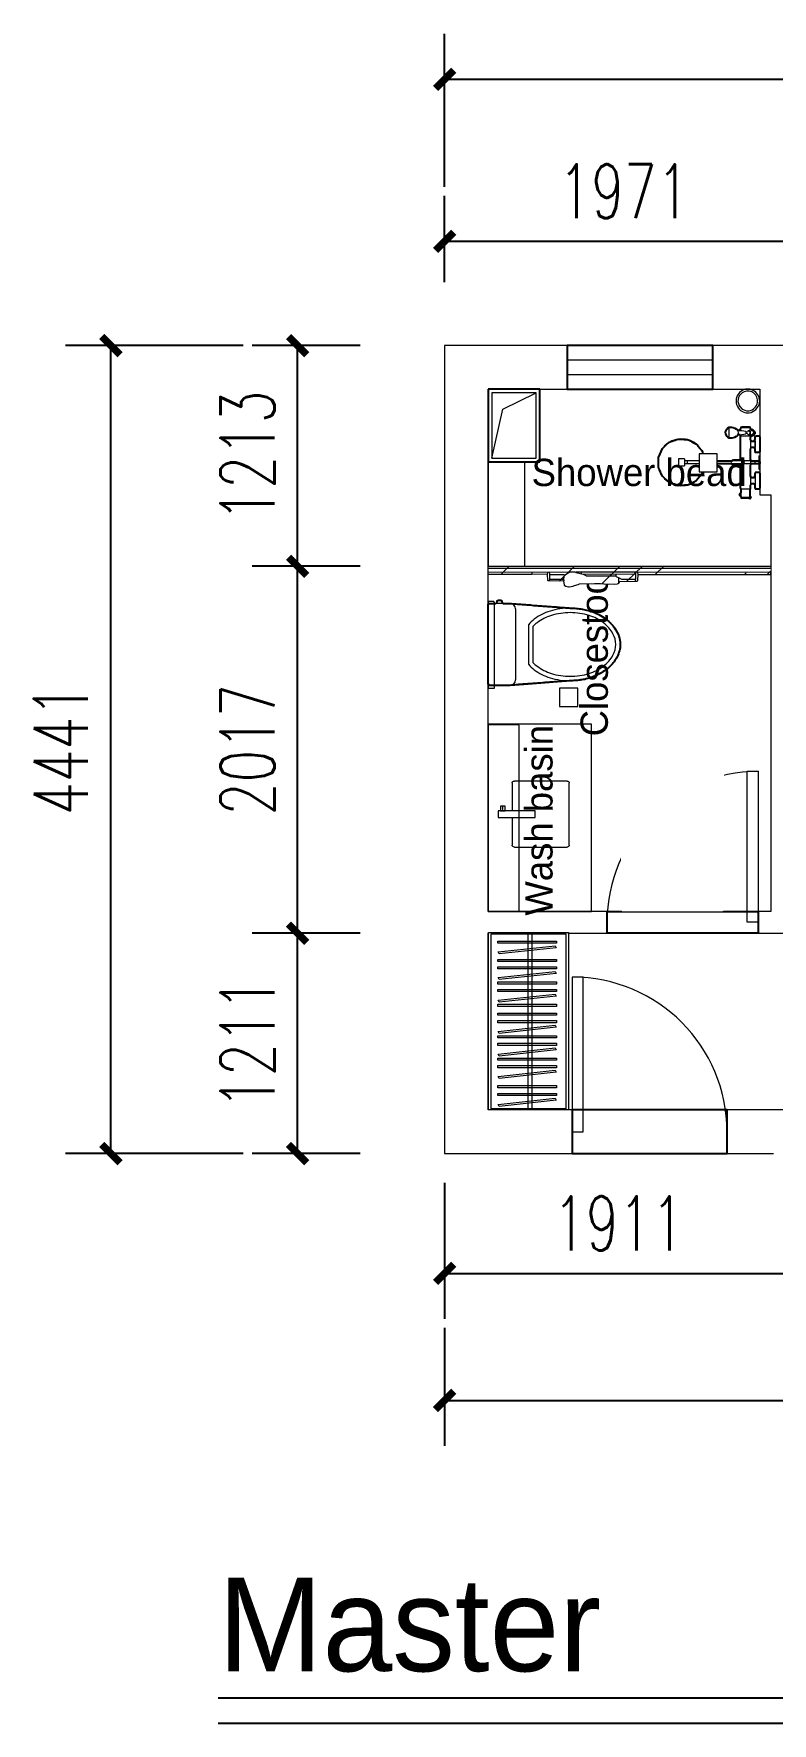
# Model space of a CAD drawing. Header units: millimetres. Extents: x 1706 to 12425, y -387 to 9072.
# Drawn here: x 1706 to 5763, y -387 to 8899 of the extents above; entities that cross this region are included whole.
import ezdxf

# ---------------------------------------------------------------- set-up
doc = ezdxf.new("R2010")
doc.units = ezdxf.units.MM
doc.set_wipeout_variables(frame=1)
doc.linetypes.add('ACAD_ISO07W100', pattern=[3, 0, -3])
for name, color, linetype, lineweight in [('BS-户型构件', 255, 'Continuous', 13), ('BS-非承重墙', 255, 'Continuous', 13), ('DS-洁具', 4, 'Continuous', 13), ('DS-活动家具', 4, 'Continuous', 13), ('DS-绿化陈设', 4, 'Continuous', 13), ('DS-门窗', 255, 'Continuous', 13), ('EM-排水', 4, 'Continuous', 13), ('FC-硬装造型', 141, 'Continuous', 13)]:
    doc.layers.add(name, color=color, linetype=linetype, lineweight=lineweight)
doc.layers.add('DIM_SYMB', color=3, linetype='Continuous')
doc.layers.add('PUB_DIM', color=3, linetype='Continuous')
doc.styles.add('_TCH_DIM_T3', font='SIMPLEX', dxfattribs={"width": 0.705882, "bigfont": 'GBCBIG'})

# ---------------------------------------------------------------- blocks, each defined once
blk = doc.blocks.new('*E2')
at = {"color": 7, "linetype": 'ACAD_ISO07W100', "ltscale": 10}
blk.add_wipeout([(-100, 97), (-92, 101), (96, 101), (100, 93), (100, -95), (92, -99), (-96, -99), (-100, -91), (-100, -91)], dxfattribs=at).dxf.layer = 'DS-洁具'
blk = doc.blocks.new('*E3')
at = {"color": 7, "linetype": 'ACAD_ISO07W100', "ltscale": 10}
blk.add_wipeout([(-100, 97), (-92, 101), (96, 101), (100, 93), (100, -95), (92, -99), (-96, -99), (-100, -91), (-100, -91)], dxfattribs=at).dxf.layer = 'DS-洁具'
blk = doc.blocks.new('*E6')
at = {"color": 7, "linetype": 'ACAD_ISO07W100', "ltscale": 10}
blk.add_wipeout([(291.4, 623), (301.8, 628.2), (1586.2, 628.2), (1591.4, 617.8), (1591.4, 84.8), (1582.3, 78.3), (297.9, 78.3), (291.4, 87.4), (291.4, 87.4)], dxfattribs=at).dxf.layer = 'DS-洁具'
blk = doc.blocks.new('*E7')
at = {"color": 7, "linetype": 'ACAD_ISO07W100', "ltscale": 10}
blk.add_wipeout([(21, 126), (33, 132), (1515.4, 132), (1519.9, 120), (1521.4, 102), (1518.4, 90), (1506.4, 87), (825.2, 87), (816.2, 76.5), (814.7, 64.5), (811.7, 52.5), (799.7, 49.5), (724.7, 49.5), (715.7, 42), (703.7, 36), (664.7, 34.5), (652.7, 36), (625.7, 36), (613.6, 37.5), (565.6, 37.5), (526.6, 36), (502.6, 34.5), (490.6, 30), (478.6, 25.5), (466.6, 22.5), (454.6, 19.5), (439.6, 19.5), (427.6, 25.5), (421.6, 37.5), (414.1, 49.5), (402.1, 51), (366.1, 51), (354.1, 52.5), (342.1, 52.5), (337.6, 64.5), (336.1, 76.5), (325.6, 85.5), (313.6, 87), (274.6, 87), (262.6, 88.5), (28.5, 87), (21, 97.5), (21, 97.5)], dxfattribs=at).dxf.layer = 'DS-洁具'
blk = doc.blocks.new('*E9')
at = {"color": 7, "linetype": 'ACAD_ISO07W100', "ltscale": 10}
blk.add_wipeout([(1579, 2503), (1604, 2516), (4566, 2516), (4579, 2491), (4579, 1929), (4553, 1916), (1591, 1916), (1579, 1941), (1579, 1941)], dxfattribs=at).dxf.layer = 'DS-活动家具'
blk = doc.blocks.new('_ArchTick')
at = {"color": 0, "linetype": 'ByBlock', "const_width": 0.4}
blk.add_lwpolyline([(-0.5, -0.5), (0.5, 0.5)], dxfattribs=at)

msp = doc.modelspace()

# ---------------------------------------------------------------- linework, layer by layer
for p, q in [((5436, 7184.9), (4636, 7184.9)), ((4636, 7184.9), (4636, 6944.9)), ((5436, 6944.9), (5436, 7184.9)), ((4203.1, 6944.9), (4203.1, 6546.3)), ((4485.9, 6944.9), (4203.1, 6944.9)), ((4485.9, 6546.3), (4485.9, 6944.9)), ((4485.9, 6944.9), (4485.9, 6944.9)), ((4636, 6944.9), (5436, 6944.9)), ((5436, 6944.9), (5436, 6944.9)), ((5506.6, 6710.4), (5513.6, 6726.4)), ((5507.6, 6698.4), (5506.6, 6710.4)), ((5514.6, 6684.4), (5507.6, 6698.4)), ((5513.6, 6726.4), (5521.6, 6734.4)), ((5521.6, 6734.4), (5529.6, 6736.4)), ((5529.6, 6736.4), (5539.6, 6736.4)), ((5539.6, 6736.4), (5547.6, 6734.4)), ((5547.6, 6734.4), (5557.6, 6730.4)), ((5557.6, 6730.4), (5567.6, 6725.4)), ((5570.6, 6689.4), (5564.6, 6684.4)), ((5567.6, 6725.4), (5575.6, 6717.4)), ((5576.6, 6694.4), (5570.6, 6689.4)), ((5575.6, 6717.4), (5583.6, 6722.4)), ((5586.6, 6694.4), (5576.6, 6694.4)), ((5583.6, 6722.4), (5591.6, 6730.4)), ((5588.6, 6686.4), (5586.6, 6694.4)), ((5588.6, 6564.4), (5588.6, 6686.4)), ((5591.6, 6730.4), (5595.6, 6738.4)), ((5595.6, 6738.4), (5595.6, 6738.4)), ((5595.6, 6738.4), (5638.6, 6738.4)), ((5638.6, 6738.4), (5642.6, 6730.4)), ((5642.6, 6730.4), (5648.6, 6724.4)), ((5651.6, 6687.4), (5643.6, 6683.4)), ((5648.6, 6724.4), (5656.6, 6722.4)), ((5659.6, 6691.4), (5651.6, 6687.4)), ((5656.6, 6722.4), (5664.6, 6715.4)), ((5666.6, 6699.4), (5659.6, 6691.4)), ((5664.6, 6715.4), (5667.6, 6707.4)), ((5667.6, 6707.4), (5666.6, 6699.4)), ((5669.6, 6684.4), (5676.6, 6689.4)), ((5676.6, 6689.4), (5690.6, 6689.4)), ((5690.6, 6689.4), (5694.6, 6681.4)), ((5146.6, 6589.4), (5152.6, 6603.4)), ((5152.6, 6603.4), (5159.6, 6619.4)), ((5159.6, 6619.4), (5167.6, 6627.4)), ((5167.6, 6627.4), (5173.6, 6632.4)), ((5173.6, 6632.4), (5185.6, 6644.4)), ((5185.6, 6644.4), (5191.6, 6649.4)), ((5191.6, 6649.4), (5197.6, 6654.4)), ((5197.6, 6654.4), (5205.6, 6657.4)), ((5205.6, 6657.4), (5213.6, 6660.4)), ((5213.6, 6660.4), (5221.6, 6662.4)), ((5221.6, 6662.4), (5229.6, 6665.4)), ((5229.6, 6665.4), (5237.6, 6668.4)), ((5237.6, 6668.4), (5245.6, 6671.4)), ((5245.6, 6671.4), (5253.6, 6671.4)), ((5253.6, 6671.4), (5261.6, 6670.4)), ((5261.6, 6670.4), (5271.6, 6670.4)), ((5271.6, 6670.4), (5279.6, 6669.4)), ((5279.6, 6669.4), (5289.6, 6669.4)), ((5289.6, 6669.4), (5297.6, 6668.4)), ((5297.6, 6668.4), (5313.6, 6661.4)), ((5313.6, 6661.4), (5321.6, 6656.4)), ((5321.6, 6656.4), (5343.6, 6645.4)), ((5343.6, 6645.4), (5351.6, 6637.4)), ((5351.6, 6637.4), (5356.6, 6631.4)), ((5356.6, 6631.4), (5360.6, 6625.4)), ((5360.6, 6625.4), (5365.6, 6619.4)), ((5365.6, 6619.4), (5370.6, 6613.4)), ((5370.6, 6613.4), (5375.6, 6607.4)), ((5375.6, 6607.4), (5380.6, 6599.4)), ((5380.6, 6599.4), (5382.6, 6591.4)), ((5524.6, 6675.4), (5514.6, 6684.4)), ((5540.6, 6675.4), (5524.6, 6675.4)), ((5548.6, 6677.4), (5540.6, 6675.4)), ((5556.6, 6680.4), (5548.6, 6677.4)), ((5564.6, 6684.4), (5556.6, 6680.4)), ((5643.6, 6683.4), (5642.6, 6675.4)), ((5642.6, 6675.4), (5642.6, 6665.4)), ((5642.6, 6665.4), (5650.6, 6660.4)), ((5648.6, 6624.4), (5642.6, 6617.4)), ((5642.6, 6617.4), (5642.6, 6557.4)), ((5662.6, 6624.4), (5648.6, 6624.4)), ((5650.6, 6660.4), (5664.6, 6660.4)), ((5669.6, 6618.4), (5662.6, 6624.4)), ((5664.6, 6660.4), (5669.6, 6668.4)), ((5669.6, 6668.4), (5669.6, 6684.4)), ((5669.6, 6604.4), (5669.6, 6618.4)), ((5673.6, 6596.4), (5669.6, 6604.4)), ((5687.6, 6596.4), (5673.6, 6596.4)), ((5694.6, 6601.4), (5687.6, 6596.4)), ((5694.6, 6681.4), (5694.6, 6601.4)), ((4203.1, 6546.3), (4485.9, 6546.3)), ((5137.6, 6569.4), (5146.6, 6589.4)), ((5137.6, 6515.4), (5137.6, 6569.4)), ((5141.6, 6507.4), (5137.6, 6515.4)), ((5144.6, 6499.4), (5141.6, 6507.4)), ((5382.6, 6591.4), (5384.6, 6583.4)), ((5385.6, 6504.4), (5383.6, 6496.4)), ((5384.6, 6583.4), (5386.6, 6575.4)), ((5387.6, 6512.4), (5385.6, 6504.4)), ((5386.6, 6575.4), (5389.6, 6567.4)), ((5389.6, 6520.4), (5387.6, 6512.4)), ((5389.6, 6567.4), (5391.6, 6559.4)), ((5391.6, 6528.4), (5389.6, 6520.4)), ((5391.6, 6559.4), (5395.6, 6553.4)), ((5397.6, 6534.4), (5391.6, 6528.4)), ((5395.6, 6553.4), (5403.6, 6551.4)), ((5539.6, 6534.4), (5397.6, 6534.4)), ((5403.6, 6551.4), (5541.6, 6551.4)), ((5547.6, 6529.4), (5539.6, 6534.4)), ((5541.6, 6551.4), (5549.6, 6556.4)), ((5581.6, 6529.4), (5547.6, 6529.4)), ((5549.6, 6556.4), (5583.6, 6556.4)), ((5588.6, 6523.4), (5581.6, 6529.4)), ((5583.6, 6556.4), (5588.6, 6564.4)), ((5588.6, 6403.4), (5588.6, 6523.4)), ((5642.6, 6557.4), (5649.6, 6551.4)), ((5648.6, 6534.4), (5642.6, 6527.4)), ((5642.6, 6527.4), (5642.6, 6465.4)), ((5686.6, 6534.4), (5648.6, 6534.4)), ((5649.6, 6551.4), (5687.6, 6551.4)), ((5694.6, 6536.4), (5686.6, 6534.4)), ((5687.6, 6551.4), (5694.6, 6546.4)), ((5694.6, 6546.4), (5694.6, 6536.4)), ((5148.6, 6491.4), (5144.6, 6499.4)), ((5151.6, 6483.4), (5148.6, 6491.4)), ((5159.6, 6467.4), (5151.6, 6483.4)), ((5169.6, 6458.4), (5159.6, 6467.4)), ((5187.6, 6441.4), (5169.6, 6458.4)), ((5195.6, 6433.4), (5187.6, 6441.4)), ((5205.6, 6429.4), (5195.6, 6433.4)), ((5217.6, 6424.4), (5205.6, 6429.4)), ((5225.6, 6422.4), (5217.6, 6424.4)), ((5233.6, 6419.4), (5225.6, 6422.4)), ((5245.6, 6414.4), (5233.6, 6419.4)), ((5253.6, 6415.4), (5245.6, 6414.4)), ((5267.6, 6416.4), (5253.6, 6415.4)), ((5281.6, 6417.4), (5267.6, 6416.4)), ((5299.6, 6418.4), (5281.6, 6417.4)), ((5343.6, 6440.4), (5299.6, 6418.4)), ((5356.6, 6454.4), (5343.6, 6440.4)), ((5360.6, 6460.4), (5356.6, 6454.4)), ((5365.6, 6466.4), (5360.6, 6460.4)), ((5370.6, 6472.4), (5365.6, 6466.4)), ((5377.6, 6480.4), (5370.6, 6472.4)), ((5380.6, 6488.4), (5377.6, 6480.4)), ((5383.6, 6496.4), (5380.6, 6488.4)), ((5642.6, 6465.4), (5650.6, 6460.4)), ((5648.6, 6424.4), (5642.6, 6417.4)), ((5642.6, 6417.4), (5642.6, 6397.4)), ((5662.6, 6424.4), (5648.6, 6424.4)), ((5650.6, 6460.4), (5664.6, 6460.4)), ((5669.6, 6418.4), (5662.6, 6424.4)), ((5664.6, 6460.4), (5669.6, 6468.4)), ((5669.6, 6484.4), (5676.6, 6489.4)), ((5669.6, 6468.4), (5669.6, 6484.4)), ((5669.6, 6404.4), (5669.6, 6418.4)), ((5676.6, 6489.4), (5690.6, 6489.4)), ((5690.6, 6489.4), (5694.6, 6481.4)), ((5694.6, 6481.4), (5694.6, 6401.4)), ((5583.6, 6367.4), (5591.6, 6375.4)), ((5587.6, 6359.4), (5583.6, 6367.4)), ((5591.6, 6353.4), (5587.6, 6359.4)), ((5591.6, 6395.4), (5588.6, 6403.4)), ((5591.6, 6375.4), (5591.6, 6395.4)), ((5596.6, 6346.4), (5591.6, 6353.4)), ((5632.6, 6346.4), (5596.6, 6346.4)), ((5640.6, 6343.4), (5632.6, 6346.4)), ((5642.6, 6397.4), (5640.6, 6389.4)), ((5640.6, 6389.4), (5640.6, 6355.4)), ((5640.6, 6355.4), (5646.6, 6349.4)), ((5646.6, 6349.4), (5640.6, 6343.4)), ((5673.6, 6396.4), (5669.6, 6404.4)), ((5687.6, 6396.4), (5673.6, 6396.4)), ((5694.6, 6401.4), (5687.6, 6396.4)), ((4203.1, 5763.2), (4211.1, 5767.2)), ((4203.1, 5325.2), (4203.1, 5763.2)), ((4211.1, 5767.2), (4245.1, 5767.2)), ((4245.1, 5767.2), (4251.1, 5774.2)), ((4251.1, 5782.2), (4259.1, 5786.2)), ((4251.1, 5774.2), (4251.1, 5782.2)), ((4259.1, 5786.2), (4273.1, 5786.2)), ((4273.1, 5786.2), (4278.1, 5779.2)), ((4278.1, 5779.2), (4279.1, 5771.2)), ((4279.1, 5771.2), (4287.1, 5767.2)), ((4287.1, 5767.2), (4329.1, 5767.2)), ((4329.1, 5767.2), (4337.1, 5766.2)), ((4337.1, 5766.2), (4345.1, 5765.2)), ((4345.1, 5765.2), (4355.1, 5765.2)), ((4355.1, 5765.2), (4363.1, 5764.2)), ((4363.1, 5764.2), (4371.1, 5763.2)), ((4371.1, 5763.2), (4381.1, 5763.2)), ((4381.1, 5763.2), (4389.1, 5762.2)), ((4389.1, 5762.2), (4397.1, 5761.2)), ((4397.1, 5761.2), (4407.1, 5761.2)), ((4407.1, 5761.2), (4415.1, 5760.2)), ((4415.1, 5760.2), (4423.1, 5759.2)), ((4423.1, 5759.2), (4435.1, 5759.2)), ((4435.1, 5759.2), (4443.1, 5758.2)), ((4443.1, 5758.2), (4451.1, 5757.2)), ((4451.1, 5757.2), (4461.1, 5757.2)), ((4461.1, 5757.2), (4469.1, 5756.2)), ((4469.1, 5756.2), (4477.1, 5755.2)), ((4477.1, 5755.2), (4487.1, 5755.2)), ((4487.1, 5755.2), (4495.1, 5754.2)), ((4495.1, 5754.2), (4503.1, 5753.2)), ((4503.1, 5753.2), (4513.1, 5753.2)), ((4513.1, 5753.2), (4521.1, 5752.2)), ((4521.1, 5752.2), (4529.1, 5751.2)), ((4529.1, 5751.2), (4539.1, 5751.2)), ((4539.1, 5751.2), (4547.1, 5750.2)), ((4547.1, 5750.2), (4555.1, 5749.2)), ((4555.1, 5749.2), (4567.1, 5749.2)), ((4567.1, 5749.2), (4575.1, 5748.2)), ((4575.1, 5748.2), (4583.1, 5747.2)), ((4583.1, 5747.2), (4593.1, 5747.2)), ((4593.1, 5747.2), (4601.1, 5746.2)), ((4601.1, 5746.2), (4609.1, 5745.2)), ((4609.1, 5745.2), (4619.1, 5745.2)), ((4619.1, 5745.2), (4627.1, 5744.2)), ((4627.1, 5744.2), (4635.1, 5743.2)), ((4635.1, 5743.2), (4645.1, 5743.2)), ((4645.1, 5743.2), (4653.1, 5742.2)), ((4653.1, 5742.2), (4671.1, 5742.2)), ((4671.1, 5742.2), (4679.1, 5741.2)), ((4679.1, 5741.2), (4687.1, 5740.2)), ((4687.1, 5740.2), (4695.1, 5739.2)), ((4695.1, 5739.2), (4703.1, 5738.2)), ((4703.1, 5738.2), (4711.1, 5737.2)), ((4711.1, 5737.2), (4719.1, 5736.2)), ((4719.1, 5736.2), (4727.1, 5734.2)), ((4727.1, 5734.2), (4735.1, 5733.2)), ((4735.1, 5733.2), (4743.1, 5731.2)), ((4743.1, 5731.2), (4751.1, 5729.2)), ((4751.1, 5729.2), (4759.1, 5726.2)), ((4759.1, 5726.2), (4767.1, 5724.2)), ((4767.1, 5724.2), (4775.1, 5721.2)), ((4775.1, 5721.2), (4783.1, 5719.2)), ((4783.1, 5719.2), (4793.1, 5714.2)), ((4793.1, 5714.2), (4811.1, 5706.2)), ((4811.1, 5706.2), (4819.1, 5701.2)), ((4819.1, 5701.2), (4829.1, 5696.2)), ((4829.1, 5696.2), (4837.1, 5691.2)), ((4837.1, 5691.2), (4843.1, 5687.2)), ((4843.1, 5687.2), (4851.1, 5680.2)), ((4851.1, 5680.2), (4857.1, 5675.2)), ((4857.1, 5675.2), (4865.1, 5668.2)), ((4865.1, 5668.2), (4887.1, 5647.2)), ((4887.1, 5647.2), (4892.1, 5639.2)), ((4892.1, 5639.2), (4897.1, 5633.2)), ((4897.1, 5633.2), (4902.1, 5625.2)), ((4902.1, 5625.2), (4920.1, 5591.2)), ((4920.1, 5591.2), (4922.1, 5583.2)), ((4922.1, 5583.2), (4924.1, 5575.2)), ((4924.1, 5575.2), (4926.1, 5567.2)), ((4914.1, 5481.2), (4908.1, 5467.2)), ((4919.1, 5491.2), (4914.1, 5481.2)), ((4921.1, 5499.2), (4919.1, 5491.2)), ((4924.1, 5507.2), (4921.1, 5499.2)), ((4926.1, 5515.2), (4924.1, 5507.2)), ((4926.1, 5567.2), (4927.1, 5555.2)), ((4927.1, 5523.2), (4926.1, 5515.2)), ((4927.1, 5555.2), (4928.1, 5531.2)), ((4928.1, 5531.2), (4927.1, 5523.2)), ((4829.1, 5388.2), (4789.1, 5368.2)), ((4835.1, 5393.2), (4829.1, 5388.2)), ((4845.1, 5399.2), (4835.1, 5393.2)), ((4851.1, 5404.2), (4845.1, 5399.2)), ((4859.1, 5409.2), (4851.1, 5404.2)), ((4885.1, 5435.2), (4859.1, 5409.2)), ((4889.1, 5441.2), (4885.1, 5435.2)), ((4894.1, 5447.2), (4889.1, 5441.2)), ((4899.1, 5455.2), (4894.1, 5447.2)), ((4904.1, 5461.2), (4899.1, 5455.2)), ((4908.1, 5467.2), (4904.1, 5461.2)), ((4207.1, 5317.2), (4203.1, 5325.2)), ((4331.1, 5318.2), (4207.1, 5317.2)), ((4343.1, 5319.2), (4331.1, 5318.2)), ((4331.1, 5318.2), (4331.1, 5318.2)), ((4355.1, 5320.2), (4343.1, 5319.2)), ((4369.1, 5321.2), (4355.1, 5320.2)), ((4381.1, 5322.2), (4369.1, 5321.2)), ((4393.1, 5323.2), (4381.1, 5322.2)), ((4407.1, 5324.2), (4393.1, 5323.2)), ((4421.1, 5325.2), (4407.1, 5324.2)), ((4433.1, 5326.2), (4421.1, 5325.2)), ((4447.1, 5327.2), (4433.1, 5326.2)), ((4461.1, 5328.2), (4447.1, 5327.2)), ((4473.1, 5329.2), (4461.1, 5328.2)), ((4487.1, 5330.2), (4473.1, 5329.2)), ((4501.1, 5331.2), (4487.1, 5330.2)), ((4513.1, 5332.2), (4501.1, 5331.2)), ((4527.1, 5333.2), (4513.1, 5332.2)), ((4541.1, 5334.2), (4527.1, 5333.2)), ((4553.1, 5335.2), (4541.1, 5334.2)), ((4567.1, 5336.2), (4553.1, 5335.2)), ((4581.1, 5337.2), (4567.1, 5336.2)), ((4593.1, 5338.2), (4581.1, 5337.2)), ((4607.1, 5339.2), (4593.1, 5338.2)), ((4621.1, 5340.2), (4607.1, 5339.2)), ((4633.1, 5341.2), (4621.1, 5340.2)), ((4647.1, 5342.2), (4633.1, 5341.2)), ((4673.1, 5343.2), (4647.1, 5342.2)), ((4687.1, 5344.2), (4673.1, 5343.2)), ((4701.1, 5345.2), (4687.1, 5344.2)), ((4709.1, 5347.2), (4701.1, 5345.2)), ((4717.1, 5348.2), (4709.1, 5347.2)), ((4725.1, 5349.2), (4717.1, 5348.2)), ((4733.1, 5350.2), (4725.1, 5349.2)), ((4741.1, 5353.2), (4733.1, 5350.2)), ((4749.1, 5355.2), (4741.1, 5353.2)), ((4757.1, 5357.2), (4749.1, 5355.2)), ((4765.1, 5359.2), (4757.1, 5357.2)), ((4773.1, 5362.2), (4765.1, 5359.2)), ((4781.1, 5365.2), (4773.1, 5362.2)), ((4789.1, 5368.2), (4781.1, 5365.2)), ((4855.4, 4075.1), (5685.4, 4075.1)), ((4855.4, 3955.1), (4855.4, 4075.1)), ((5685.4, 4075.1), (5685.4, 3955.1)), ((5685.4, 3955.1), (4855.4, 3955.1)), ((4855.4, 3955.1), (4855.4, 3955.1)), ((5514.7, 2983.7), (4664.7, 2983.7)), ((4664.7, 2983.7), (4664.7, 2743.8)), ((5514.7, 2743.8), (5514.7, 2983.7)), ((4664.7, 2743.8), (5514.7, 2743.8)), ((5514.7, 2743.8), (5514.7, 2743.8))]:
    msp.add_line(p, q)
at = {"layer": 'BS-户型构件', "color": 60, "linetype": 'Continuous'}
for p, q in [((4486, 6944.9), (4203.1, 6944.9)), ((4203.1, 6944.9), (4203.1, 6546.3)), ((4466.2, 6925.1), (4222.9, 6925.1)), ((4222.9, 6925.1), (4222.9, 6566.1)), ((4283.7, 6835.4), (4466.2, 6925.1)), ((4466.2, 6566.1), (4466.2, 6925.1)), ((4486, 6546.3), (4486, 6944.9)), ((4222.9, 6566.1), (4283.7, 6835.4)), ((4203.1, 6546.3), (4486, 6546.3)), ((4222.9, 6566.1), (4466.2, 6566.1))]:
    msp.add_line(p, q, dxfattribs=at)
at = {"layer": 'BS-非承重墙', "color": 255, "linetype": 'Continuous'}
for p, q in [((3963.1, 7184.4), (3963.1, 3955.1)), ((5934.6, 7184.9), (3963.6, 7184.9)), ((4636, 7184.9), (4636, 6944.9)), ((5436, 6944.9), (5436, 7184.9)), ((4486, 6944.9), (5694.6, 6944.9)), ((5694.6, 6944.9), (5694.6, 6363.9)), ((4203.1, 4075.1), (4203.1, 6546.3)), ((5694.6, 6363.9), (5754.6, 6363.9)), ((5754.6, 6363.9), (5754.6, 4075.1)), ((4855.4, 4075.1), (4203.1, 4075.1)), ((4855.4, 4075.1), (4855.4, 3955.1)), ((4855.4, 4075.1), (4855.4, 3955.1)), ((5754.6, 4075.1), (5685.4, 4075.1)), ((5685.4, 3955.1), (5685.4, 4075.1)), ((5685.4, 3955.1), (5685.4, 4075.1)), ((3963.1, 3955.1), (3963.1, 2743.8)), ((4203.1, 2983.8), (4203.1, 3955.1)), ((4203.1, 3955.1), (4855.4, 3955.1)), ((5685.4, 3955.1), (5754.6, 3955.1)), ((5754.6, 3955.1), (5874.6, 3955.1)), ((4664.7, 2983.8), (4203.1, 2983.8)), ((4664.7, 2983.8), (4664.7, 2743.8)), ((4664.7, 2983.8), (4664.7, 2743.8)), ((5889.3, 2983.8), (5514.7, 2983.8)), ((5514.7, 2743.8), (5514.7, 2983.8)), ((5514.7, 2743.8), (5514.7, 2983.8)), ((3963.1, 2743.8), (4203.1, 2743.8)), ((4203.1, 2743.8), (4664.7, 2743.8)), ((5514.7, 2743.8), (5769.3, 2743.8))]:
    msp.add_line(p, q, dxfattribs=at)
msp.add_arc((3963.6, 7184.4), 0.5, 90, 180, dxfattribs=at)
at = {"layer": 'DIM_SYMB'}
for p, q in [((2719.1, -247.1), (12287.9, -247.1)), ((2719.1, -387.1), (12287.9, -387.1))]:
    msp.add_line(p, q, dxfattribs=at)
at = {"layer": 'DS-洁具', "color": 4, "linetype": 'Continuous'}
for p, q in [((5524.9, 6736.6), (5524.9, 6675.3)), ((5591.5, 6725), (5583.9, 6725)), ((5583.9, 6717.1), (5583.9, 6725)), ((5588.9, 6688.5), (5588.9, 6555.9)), ((5588.9, 6688.5), (5642.8, 6688.5)), ((5591.5, 6738.6), (5642.8, 6738.6)), ((5591.5, 6716.7), (5591.5, 6738.6)), ((5591.5, 6734.3), (5642.8, 6734.3)), ((5591.5, 6688.5), (5591.5, 6695.2)), ((5617.6, 6712.3), (5617.6, 6699.5)), ((5642.8, 6723), (5642.8, 6738.6)), ((5642.8, 6688.5), (5642.8, 6688.8)), ((5642.8, 6688.5), (5642.8, 6396.7)), ((5669.6, 6689), (5694.6, 6689)), ((5669.6, 6596), (5669.6, 6689)), ((5694.6, 6689), (5694.6, 6596)), ((5642.8, 6660.3), (5669.6, 6660.3)), ((5669.6, 6624.7), (5642.8, 6624.7)), ((5669.6, 6660.3), (5669.6, 6624.7)), ((5694.6, 6596), (5669.6, 6596)), ((5247.5, 6561.8), (5247.5, 6524.3)), ((5281.1, 6561.8), (5247.5, 6561.8)), ((5247.5, 6524.3), (5281.1, 6524.3)), ((5281.1, 6561.8), (5281.1, 6524.3)), ((5689.7, 6551.5), (5281.1, 6551.5)), ((5689.7, 6534.7), (5281.1, 6534.7)), ((5296.6, 6551.5), (5296.6, 6534.7)), ((5598.2, 6555.9), (5548.3, 6555.9)), ((5598.2, 6529.2), (5548.3, 6529.2)), ((5588.9, 6529.2), (5588.9, 6396.7)), ((5669.2, 6534.7), (5669.2, 6551.5)), ((5689.7, 6579.2), (5689.7, 6506)), ((5689.7, 6579.2), (5694.6, 6579.2)), ((5689.7, 6506), (5694.6, 6506)), ((5694.6, 6579.2), (5694.6, 6506)), ((5642.8, 6460.5), (5669.6, 6460.5)), ((5669.6, 6424.9), (5642.8, 6424.9)), ((5694.6, 6489.2), (5669.6, 6489.2)), ((5669.6, 6489.2), (5669.6, 6396.1)), ((5669.6, 6460.5), (5669.6, 6424.9)), ((5694.6, 6396.1), (5694.6, 6489.2)), ((5591.5, 6371.7), (5583.9, 6371.7)), ((5583.9, 6371.7), (5583.9, 6360.2)), ((5591.5, 6360.2), (5583.9, 6360.2)), ((5588.9, 6396.7), (5642.8, 6396.7)), ((5591.5, 6396.7), (5591.5, 6346.6)), ((5591.5, 6350.9), (5640.2, 6350.9)), ((5591.5, 6346.6), (5640.2, 6346.6)), ((5633.1, 6346.6), (5644.2, 6342.3)), ((5640.2, 6396.7), (5640.2, 6346.6)), ((5640.2, 6354.6), (5647.9, 6351.6)), ((5644.2, 6342.3), (5647.9, 6351.6)), ((5669.6, 6396.1), (5694.6, 6396.1)), ((4323.1, 5767.1), (4203.1, 5767.1)), ((4203.1, 5767.1), (4203.1, 5317.1)), ((4251.4, 5786.3), (4277.6, 5786.3)), ((4251.4, 5766.6), (4251.4, 5786.3)), ((4277.6, 5786.3), (4277.6, 5766.6)), ((4323.1, 5767.1), (4389.4, 5762.1)), ((4389.4, 5762.1), (4653.1, 5742.1)), ((4353.1, 5737.1), (4353.1, 5347.1)), ((4423.1, 5650.8), (4423.1, 5433.5)), ((4448.1, 5641.1), (4448.1, 5443.2)), ((4203.1, 5317.1), (4323.1, 5317.1)), ((4323.1, 5317.1), (4399.2, 5322.9)), ((4399.2, 5322.9), (4653.1, 5342.1)), ((4770.1, 5104.9), (4203.1, 5104.9)), ((4203.1, 5104.9), (4203.1, 4075.1)), ((4770.1, 4075.1), (4770.1, 5104.9)), ((4333.9, 4781.3), (4333.9, 4628.4)), ((4635.9, 4790.8), (4346.3, 4790.8)), ((4648.3, 4438.3), (4648.3, 4781.3)), ((4295.3, 4654.2), (4269.5, 4654.2)), ((4269.5, 4654.2), (4269.5, 4628.4)), ((4283.9, 4654.2), (4280.8, 4654.2)), ((4280.8, 4654.2), (4280.8, 4634.4)), ((4283.9, 4634.4), (4283.9, 4654.2)), ((4295.3, 4628.4), (4295.3, 4654.2)), ((4461.2, 4628.4), (4258.2, 4628.4)), ((4258.2, 4628.4), (4258.2, 4591.2)), ((4258.2, 4591.2), (4461.2, 4591.2)), ((4269.5, 4628.4), (4295.3, 4628.4)), ((4280.8, 4634.4), (4283.9, 4634.4)), ((4333.9, 4591.2), (4333.9, 4438.3)), ((4461.2, 4591.2), (4461.2, 4628.4)), ((4346.3, 4428.8), (4635.9, 4428.8)), ((4203.1, 4075.1), (4770.1, 4075.1))]:
    msp.add_line(p, q, dxfattribs=at)
for centre, radius, start, end in [((5542, 6705.9), 35.1, 119.25762, 240.74237), ((5529.7, 6668.2), 68.5, 57.77667, 94.01433), ((5553.8, 6706.5), 23.3, 358.50665, 57.62649), ((5553.8, 6705.3), 23.3, 302.3735, 1.49334), ((5580.1, 6568.1), 149, 75.43594, 92.143), ((5580.1, 6843.8), 149, 267.85699, 284.56405), ((5615.8, 6688.5), 46.9, 121.3213, 128.94607), ((5623.1, 6719.4), 8.97, 231.75757, 295.97817), ((5623.1, 6692.5), 8.97, 64.02183, 128.24242), ((5633.9, 6707.5), 7.81, 90.97848, 150.65532), ((5633.9, 6704.4), 7.81, 209.34468, 269.02151), ((5633.9, 6698.4), 3.72, 194.98138, 269.15764), ((5634.3, 6713.1), 4.15, 96.0513, 160.24154), ((5632.3, 6705.9), 9.49, 278.85777, 81.14222), ((5637.8, 6873.7), 156.5, 268.58222, 273.9197), ((5633.3, 6705.9), 11.3, 273.11699, 86.88301), ((5637.8, 6525.9), 168.8, 86.04895, 91.31871), ((5649.4, 6705.9), 18.3, 217.97556, 142.03061), ((5649.4, 6705.9), 11.7, 262.60801, 94.64453), ((5264.3, 6543.1), 129.7, 3.72147, 356.27852), ((5529.7, 6743.6), 68.5, 265.98567, 302.22332), ((5552.1, 6542.6), 13.9, 105.91415, 254.08584), ((5596.5, 6542.6), 13.5, 277.3452, 82.6548), ((5615.8, 6396.7), 46.9, 231.05392, 238.67869), ((4323.1, 5737.1), 30, 0, 90), ((4586.1, 5507.8), 216.8, 126.8699, 138.72937), ((4626.6, 5453.7), 284.4, 107.25794, 126.8699), ((4626.6, 5453.7), 259.4, 107.25794, 126.8699), ((4653.1, 5368.4), 373.7, 90, 107.25794), ((4653.1, 5368.4), 348.7, 90, 107.25794), ((4653.1, 5368.4), 373.7, 72.74207, 90), ((4653.1, 5368.4), 348.7, 72.74207, 90), ((4679.6, 5453.7), 259.4, 53.13011, 72.74207), ((4679.6, 5453.7), 284.4, 53.13011, 72.74207), ((4720.2, 5507.8), 216.8, 28.91121, 53.13011), ((4586.1, 5507.8), 191.8, 126.8699, 135.9906), ((4720.2, 5507.8), 191.8, 28.91121, 53.13011), ((4782.4, 5542.1), 120.8, 0, 28.91121), ((4782.4, 5542.1), 145.8, 0, 28.91121), ((4720.2, 5576.5), 191.8, 306.8699, 331.0888), ((4782.4, 5542.1), 120.8, 331.0888, 0), ((4782.4, 5542.1), 145.8, 331.0888, 0), ((4586.1, 5576.5), 216.8, 221.27064, 233.13011), ((4586.1, 5576.5), 191.8, 224.00941, 233.13011), ((4626.6, 5630.6), 284.4, 233.13011, 252.74207), ((4626.6, 5630.6), 259.4, 233.13011, 252.74207), ((4679.6, 5630.6), 259.4, 287.25794, 306.8699), ((4679.6, 5630.6), 284.4, 287.25794, 306.8699), ((4720.2, 5576.5), 216.8, 306.8699, 331.0888), ((4323.1, 5347.1), 30, 270, 0), ((4653.1, 5715.8), 373.7, 252.74207, 270), ((4653.1, 5715.8), 348.7, 252.74207, 270), ((4653.1, 5715.8), 348.7, 270, 287.25794), ((4653.1, 5715.8), 373.7, 270, 287.25794)]:
    msp.add_arc(centre, radius, start, end, dxfattribs=at)
for centre, major_axis, ratio, start_param, end_param in [((5411.2, 6540.2), (0, 42), 0.999168, -0.786231, 5.496954), ((5717.7, 5949.8), (-38.4, 0), 0.964224, 2.868642, 3.414543), ((4644.6, 5251.5), (0, 42), 0.999168, -0.786231, 5.496954)]:
    msp.add_ellipse(centre, major_axis=major_axis, ratio=ratio, start_param=start_param, end_param=end_param, dxfattribs=at)
at = {"layer": 'DS-洁具', "color": 4, "linetype": 'Continuous', "extrusion": (0, 0, -1)}
for centre, start_param, end_param in [((4346.3, 4781.3), 3.141593, 4.712389), ((4635.9, 4781.3), 4.712389, 6.283185), ((4346.3, 4438.3), 1.570796, 3.141593), ((4635.9, 4438.3), 0, 1.570796)]:
    msp.add_ellipse(centre, major_axis=(12.4, 0), ratio=0.768516, start_param=start_param, end_param=end_param, dxfattribs=at)
at = {"layer": 'DS-绿化陈设', "color": 4, "linetype": 'Continuous'}
for p, q in [((4205.1, 5778.1), (4203.1, 5776.1)), ((4203.1, 5776.1), (4203.1, 5302.1)), ((4234.2, 5778.1), (4205.1, 5778.1)), ((4238.1, 5773.1), (4234.2, 5778.1)), ((4238.1, 5304.1), (4238.1, 5773.1)), ((4203.1, 5302.1), (4236.2, 5302.1)), ((4236.2, 5302.1), (4238.1, 5304.1)), ((4205.3, 5100.9), (4203.3, 5099.8)), ((4203.3, 5099.8), (4203.3, 4074.3)), ((4369, 5100.9), (4205.3, 5100.9)), ((4373, 5098.7), (4369, 5100.9)), ((4373, 4075.4), (4373, 5098.7)), ((4203.3, 4074.3), (4371, 4074.3)), ((4371, 4074.3), (4373, 4075.4))]:
    msp.add_line(p, q, dxfattribs=at)
at = {"layer": 'DS-门窗', "color": 60, "linetype": 'Continuous'}
for p, q in [((5436, 7184.9), (4636, 7184.9)), ((4636, 7184.9), (4636, 6944.9)), ((5436, 6944.9), (5436, 7184.9)), ((5436, 7104.9), (4636, 7104.9)), ((5436, 7024.9), (4636, 7024.9)), ((4636, 6944.9), (5436, 6944.9)), ((5625.4, 4015.1), (5625.4, 4845.1)), ((5625.4, 4845.1), (5685.4, 4845.1)), ((5685.4, 4845.1), (5685.4, 4015.1)), ((4855.4, 4075.1), (4855.4, 3955.1)), ((5685.4, 4015.1), (5625.4, 4015.1)), ((5685.4, 4075.1), (5685.4, 3955.1)), ((4724.7, 3713.8), (4664.7, 3713.8)), ((4664.7, 3713.8), (4664.7, 2863.8)), ((4724.7, 2863.8), (4724.7, 3713.8)), ((4664.7, 2983.8), (4664.7, 2743.8)), ((5514.7, 2983.8), (5514.7, 2743.8)), ((4664.7, 2863.8), (4724.7, 2863.8))]:
    msp.add_line(p, q, dxfattribs=at)
for centre, radius, start, end in [((5685.4, 4015.1), 830, 90, 180), ((4664.7, 2863.8), 850, 0, 90)]:
    msp.add_arc(centre, radius, start, end, dxfattribs=at)
at = {"layer": 'EM-排水', "color": 4, "linetype": 'Continuous'}
for p, q in [((5569.7, 6908.4), (5564.6, 6892.7)), ((5564.6, 6892.7), (5564.6, 6870.6)), ((5582.9, 6927.3), (5569.7, 6908.4)), ((5601.8, 6940.6), (5582.9, 6927.3)), ((5616.7, 6944.9), (5601.8, 6940.6)), ((5640.8, 6944.9), (5616.7, 6944.9)), ((5654.9, 6940.2), (5640.8, 6944.9)), ((5665.6, 6934.6), (5654.9, 6940.2)), ((5564.6, 6870.6), (5566.9, 6861.6)), ((5566.9, 6861.6), (5567.3, 6860.4)), ((5567.3, 6860.4), (5571.8, 6849.6)), ((5571.8, 6849.6), (5577.6, 6840.4)), ((5581.4, 6855.4), (5584.4, 6850.3)), ((5584.4, 6850.3), (5598.7, 6835.4)), ((5598.7, 6835.4), (5602.6, 6833.2)), ((5602.6, 6833.2), (5622.4, 6826.5)), ((5622.4, 6826.5), (5635.7, 6826.3))]:
    msp.add_line(p, q, dxfattribs=at)
for centre, major_axis, start_param, end_param in [((5627.9, 6881.4), (0, 53.4), 0.371988, 2.079527), ((5628.5, 6879.9), (0, 55), 4.578021, 6.655101), ((5624.1, 6885.5), (0, 60.3), 3.336128, 4.496349), ((5629.1, 6880.2), (0, 65.6), 4.565722, 5.691368), ((5629.8, 6881.4), (0, 66.5), 2.235032, 3.246567), ((5624.6, 6885.3), (0, 71), 3.31439, 4.503881)]:
    msp.add_ellipse(centre, major_axis=major_axis, ratio=0.997358, start_param=start_param, end_param=end_param, dxfattribs=at)
at = {"layer": 'FC-硬装造型', "color": 141, "linetype": 'Continuous'}
for p, q in [((4403.1, 6546.3), (4203.1, 6546.3)), ((4203.1, 6546.3), (4203.1, 5969)), ((4403.1, 6546.3), (4203.1, 6546.3)), ((4203.1, 6546.3), (4203.1, 5969)), ((4403.1, 6546.3), (4203.1, 6546.3)), ((4203.1, 6546.3), (4203.1, 5969)), ((4403.1, 5969), (4403.1, 6546.3)), ((4403.1, 5969), (4403.1, 6546.3)), ((4403.1, 5969), (4403.1, 6546.3)), ((4203.1, 5969), (4403.1, 5969)), ((4203.1, 5969), (4403.1, 5969)), ((4203.1, 5969), (4403.1, 5969)), ((4403.1, 5969), (4203.1, 5969)), ((4203.1, 5969), (4203.1, 5957.5)), ((4203.1, 5957.5), (4403.1, 5957.5)), ((4403.1, 5957.5), (4403.1, 5969))]:
    msp.add_line(p, q, dxfattribs=at)
at = {"layer": 'PUB_DIM'}
for p, q in [((3963.1, 8058.3), (3963.1, 8898.7)), ((3963.1, 8648.7), (10335.5, 8648.7)), ((3963.1, 7533.1), (3963.1, 8008.3)), ((3963.1, 7758.3), (5934.6, 7758.3)), ((2855.5, 7184.9), (1879.8, 7184.9)), ((2129.8, 2743.8), (2129.8, 7184.9)), ((3498.9, 7184.9), (2905.5, 7184.9)), ((3155.5, 5971.7), (3155.5, 7184.9)), ((3498.9, 5971.7), (2905.5, 5971.7)), ((3498.9, 5971.7), (2905.5, 5971.7)), ((3155.5, 3955.1), (3155.5, 5971.7)), ((3498.9, 3955.1), (2905.5, 3955.1)), ((3498.9, 3955.1), (2905.5, 3955.1)), ((3155.5, 2743.8), (3155.5, 3955.1)), ((2855.5, 2743.8), (1879.8, 2743.8)), ((3498.9, 2743.8), (2905.5, 2743.8)), ((3963.1, 2582.4), (3963.1, 1835.5)), ((3963.1, 2085.5), (5874.6, 2085.5)), ((3963.1, 1785.5), (3963.1, 1136.9)), ((3963.1, 1386.9), (10335.5, 1386.9))]:
    msp.add_line(p, q, dxfattribs=at)

# ---------------------------------------------------------------- block references
at = {"layer": 'PUB_DIM', "xscale": 100, "yscale": 100, "zscale": 100}
for p, rotation in [((3963.1, 8648.7), 180), ((3963.1, 7758.3), 180), ((2129.8, 7184.9), 90), ((3155.5, 7184.9), 90), ((3155.5, 5971.7), 270), ((3155.5, 5971.7), 90), ((3155.5, 3955.1), 270), ((3155.5, 3955.1), 90), ((2129.8, 2743.8), 270), ((3155.5, 2743.8), 270), ((3963.1, 2085.5), 180), ((3963.1, 1386.9), 180)]:
    msp.add_blockref('_ArchTick', p, dxfattribs=dict(at, rotation=rotation))

# ---------------------------------------------------------------- texts
msp.add_text('Shower bead', height=150).set_placement((4441.1, 6412.8))
for s, p in [('Closestool', (4859.9, 5036.9)), ('Wash basin', (4555.9, 4051.6)), ('Closet', (4488.2, 3107.6))]:
    msp.add_text(s, height=150, rotation=90).set_placement(p)
at = {"layer": 'DIM_SYMB', "color": 7}
msp.add_text('Master', height=514.71, dxfattribs=at).set_placement((2719.1, -101.3))
at = {"layer": 'PUB_DIM', "color": 7, "char_height": 297.5, "attachment_point": 5, "style": '_TCH_DIM_T3'}
for s, insert in [('\\A1;1971', (4948.9, 8033.3)), ('\\A1;1911', (4918.9, 2360.5))]:
    msp.add_mtext(s, dxfattribs=dict(at, insert=insert))
at = {"layer": 'PUB_DIM', "color": 7, "char_height": 297.5, "attachment_point": 5, "rotation": 90, "style": '_TCH_DIM_T3'}
for s, insert in [('\\A1;1213', (2880.5, 6578.3)), ('\\A1;2017', (2880.5, 4963.4)), ('\\A1;4441', (1854.8, 4964.3)), ('\\A1;1211', (2880.5, 3349.4))]:
    msp.add_mtext(s, dxfattribs=dict(at, insert=insert))

# ---------------------------------------------------------------- next in the draw order: block references
at = {"layer": 'DS-洁具', "color": 7}
for name, p, xscale, yscale in [('*E2', (5411.2, 6540.2), 0.4995838871254819, 0.5), ('*E7', (4181.4, 5840), 1.035018424612645, 0.997989805706311), ('*E3', (4644.6, 5251.5), 0.4995838871254819, 0.5)]:
    msp.add_blockref(name, p, dxfattribs=dict(at, xscale=xscale, yscale=yscale))
at = {"layer": 'DS-洁具', "color": 7, "extrusion": (0, 0, -1), "xscale": -0.7921615196391961, "yscale": 1.030768088559853, "rotation": 90.00000419427957}
msp.add_blockref('*E6', (-4850.7, 5335.8), dxfattribs=at)
at = {"layer": 'DS-活动家具', "color": 7, "xscale": 0.3250497118860958, "yscale": 0.732046354591148, "rotation": 90.00000419382937}
msp.add_blockref('*E9', (6044.9, 2470.7), dxfattribs=at)

# ---------------------------------------------------------------- next in the draw order: linework, layer by layer
at = {"layer": 'DS-洁具', "color": 4, "linetype": 'Continuous'}
for p, q in [((5461.1, 6590.4), (5361.1, 6590.4)), ((5361.1, 6590.4), (5361.1, 6490.4)), ((5461.1, 6490.4), (5461.1, 6590.4)), ((5361.1, 6490.4), (5461.1, 6490.4)), ((4203.1, 5959.8), (4203.1, 5971.7)), ((4203.1, 5971.7), (5753.6, 5971.7)), ((4205.2, 5958.8), (4203.1, 5959.8)), ((4203.1, 5939.8), (4203.1, 5959.8)), ((5751.5, 5958.8), (4205.2, 5958.8)), ((5754.6, 5959.8), (5751.5, 5958.8)), ((5753.6, 5971.7), (5755.7, 5969.7)), ((5755.7, 5969.7), (5754.6, 5959.8)), ((4203.1, 5928.8), (4203.1, 5939.8)), ((4647.2, 5937.8), (4203.1, 5939.8)), ((4205.2, 5926.8), (4203.1, 5928.8)), ((4441.2, 5926.8), (4205.2, 5926.8)), ((4443.3, 5927.8), (4441.2, 5926.8)), ((4443.3, 5927.8), (4444.3, 5929.8)), ((4529.2, 5925.8), (4443.3, 5927.8)), ((4444.3, 5938.7), (4444.3, 5938.8)), ((4444.3, 5929.8), (4444.3, 5938.7)), ((4529.2, 5925.8), (4530.2, 5938.8)), ((4530.2, 5892.9), (4529.2, 5925.8)), ((4531.4, 5892.1), (4530.2, 5892.9)), ((4539.5, 5891.9), (4531.4, 5892.1)), ((4540.5, 5926.8), (4539.5, 5938.8)), ((4539.5, 5891.9), (4541.1, 5894.9)), ((4617.1, 5889.9), (4539.5, 5891.9)), ((4540.5, 5926.8), (4617.1, 5926.3)), ((4540.5, 5901.9), (4540.5, 5926.8)), ((4541.6, 5900.9), (4540.5, 5901.9)), ((4541.1, 5894.9), (4541.6, 5900.9)), ((4541.6, 5900.9), (4614, 5901.4)), ((4614, 5901.4), (4616.1, 5902.9)), ((4616.1, 5902.9), (4617.1, 5902.9)), ((4617.1, 5926.3), (4620.2, 5923.8)), ((4620.2, 5923.8), (4617.1, 5902.9)), ((4617.1, 5902.9), (4617.7, 5891.3)), ((4617.7, 5891.3), (4617.1, 5889.9)), ((4617.1, 5889.9), (4619.9, 5870)), ((4619.9, 5870), (4620.2, 5868.9)), ((4620.2, 5923.8), (4626.4, 5926)), ((4620.2, 5868.9), (4628.6, 5862.2)), ((4626.4, 5926), (4636.8, 5932.8)), ((4628.6, 5862.2), (4643, 5858.5)), ((4636.8, 5932.8), (4641.9, 5935.1)), ((4641.9, 5935.1), (4647.2, 5937.8)), ((4643, 5858.5), (4647.2, 5858)), ((4649.2, 5938.8), (4647.2, 5937.8)), ((4647.2, 5858), (4669.8, 5863.3)), ((4679.2, 5938.8), (4649.2, 5938.8)), ((4669.8, 5863.3), (4671.9, 5864.2)), ((4671.9, 5864.2), (4701.9, 5874.3)), ((4683.4, 5937.8), (4679.2, 5938.8)), ((4684.4, 5938.8), (4683.4, 5937.8)), ((4685.7, 5936.3), (4683.4, 5937.8)), ((5021.8, 5938.8), (4684.4, 5938.8)), ((4714.4, 5928.8), (4685.7, 5936.3)), ((4701.9, 5874.3), (4703.1, 5874.5)), ((4703.1, 5874.5), (4785.8, 5876.9)), ((4714.4, 5928.8), (4715.5, 5938.8)), ((4725.8, 5925.8), (4714.4, 5928.8)), ((5009.4, 5927.8), (4725.8, 5925.8)), ((4741.3, 5919.8), (4725.8, 5925.8)), ((4742.4, 5917.8), (4741.3, 5919.8)), ((4905.9, 5916.8), (4742.4, 5917.8)), ((4785.8, 5876.9), (4819, 5876.9)), ((4819, 5876.9), (4838.6, 5875.5)), ((4838.6, 5875.5), (4839.7, 5875.4)), ((4839.7, 5875.4), (4896.6, 5873.9)), ((4896.6, 5873.9), (4913.1, 5875.4)), ((4905.9, 5916.8), (4905.9, 5926.8)), ((4907.6, 5914.5), (4905.9, 5916.8)), ((4918.4, 5908.1), (4907.6, 5914.5)), ((4913.1, 5875.4), (4919.4, 5879.9)), ((4920.4, 5906.9), (4918.4, 5908.1)), ((4919.4, 5879.9), (4920.4, 5906.9)), ((4919.4, 5879.9), (4923.9, 5884.7)), ((4924.6, 5906.1), (4920.4, 5906.9)), ((4923.5, 5887.9), (4924.5, 5888.9)), ((4923.9, 5884.7), (4923.5, 5887.9)), ((4924.5, 5888.9), (5011.6, 5889.7)), ((4937, 5898.9), (4924.6, 5906.1)), ((5011.5, 5898.9), (4937, 5898.9)), ((5009.4, 5927.8), (5011.5, 5930.8)), ((5013.6, 5925.8), (5009.4, 5927.8)), ((5011.5, 5930.8), (5010.4, 5938.8)), ((5011.5, 5898.9), (5014.6, 5902.9)), ((5012.5, 5897.9), (5011.5, 5898.9)), ((5011.6, 5889.7), (5012.5, 5889.9)), ((5012.5, 5889.9), (5012.5, 5897.9)), ((5012.5, 5889.9), (5021.7, 5889.9)), ((5013.6, 5925.8), (5014.6, 5938.8)), ((5014.6, 5924.8), (5013.6, 5925.8)), ((5014.6, 5902.9), (5014.6, 5924.8)), ((5021.7, 5889.9), (5021.8, 5889.9)), ((5022.9, 5937.8), (5021.8, 5938.8)), ((5021.8, 5889.9), (5024.4, 5892.9)), ((5751.5, 5939.3), (5022.9, 5937.8)), ((5024.4, 5892.9), (5026, 5927.8)), ((5026, 5927.8), (5024.9, 5937.8)), ((5026, 5927.8), (5027.9, 5927.5)), ((5027.9, 5927.5), (5029.1, 5926.8)), ((5029.1, 5926.8), (5751.5, 5926.8)), ((5754.6, 5939.8), (5751.5, 5939.3)), ((5751.5, 5926.8), (5753.6, 5928.8)), ((5753.6, 5928.8), (5755.7, 5930.8)), ((5755.7, 5930.8), (5754.6, 5939.8)), ((4694.5, 5301.7), (4594.5, 5301.7)), ((4594.5, 5301.7), (4594.5, 5201.8)), ((4694.5, 5201.8), (4694.5, 5301.7)), ((4594.5, 5201.8), (4694.5, 5201.8))]:
    msp.add_line(p, q, dxfattribs=at)
at = {"layer": 'DS-洁具', "color": 255, "linetype": 'Continuous'}
for p, q in [((4271.9, 5927.2), (4318.1, 5971.7)), ((4592.8, 5890.9), (4676.7, 5971.7)), ((4826.5, 5876.2), (4925.6, 5971.7)), ((4964.6, 5889.4), (5050, 5971.7)), ((5120.5, 5926.8), (5167.1, 5971.7)), ((5735.3, 5926.8), (5755.7, 5946.4)), ((5610.9, 5926.8), (5619.5, 5935.1))]:
    msp.add_line(p, q, dxfattribs=at)
at = {"layer": 'DS-活动家具', "color": 4, "linetype": 'Continuous'}
for p, q in [((4204.3, 2983.8), (4204.3, 3958.9)), ((4204.3, 3958.9), (4643.5, 3958.9)), ((4218.9, 2990.3), (4218.9, 3952.4)), ((4218.9, 3952.4), (4628.9, 3952.4)), ((4256.4, 3911.8), (4578.7, 3911.8)), ((4256.4, 3900.5), (4256.4, 3911.8)), ((4578.7, 3900.5), (4256.4, 3900.5)), ((4421.3, 2990.3), (4421.3, 3952.4)), ((4443.3, 2990.3), (4443.3, 3952.4)), ((4578.7, 3911.8), (4578.7, 3900.5)), ((4628.9, 3952.4), (4628.9, 2990.3)), ((4643.5, 3958.9), (4643.5, 2983.8)), ((4256.4, 3811.4), (4578.7, 3811.4)), ((4256.4, 3800), (4256.4, 3811.4)), ((4256.7, 3852.3), (4570.9, 3886.4)), ((4262, 3841.2), (4256.7, 3852.3)), ((4576.3, 3875.3), (4262, 3841.2)), ((4570.9, 3886.4), (4576.3, 3875.3)), ((4578.7, 3811.4), (4578.7, 3800)), ((4578.7, 3800), (4256.4, 3800)), ((4256.4, 3770.6), (4578.7, 3770.6)), ((4256.4, 3759.2), (4256.4, 3770.6)), ((4578.7, 3759.2), (4256.4, 3759.2)), ((4256.7, 3711.1), (4570.9, 3745.2)), ((4576.3, 3734), (4262, 3700)), ((4570.9, 3745.2), (4576.3, 3734)), ((4578.7, 3770.6), (4578.7, 3759.2)), ((4256.4, 3687.1), (4578.7, 3687.1)), ((4256.4, 3675.7), (4256.4, 3687.1)), ((4578.7, 3675.7), (4256.4, 3675.7)), ((4256.4, 3646.3), (4578.7, 3646.3)), ((4256.4, 3634.9), (4256.4, 3646.3)), ((4578.7, 3634.9), (4256.4, 3634.9)), ((4262, 3700), (4256.7, 3711.1)), ((4578.7, 3687.1), (4578.7, 3675.7)), ((4578.7, 3646.3), (4578.7, 3634.9)), ((4256.4, 3564.2), (4578.7, 3564.2)), ((4256.4, 3552.8), (4256.4, 3564.2)), ((4578.7, 3552.8), (4256.4, 3552.8)), ((4256.7, 3586.8), (4570.9, 3620.9)), ((4262, 3575.7), (4256.7, 3586.8)), ((4576.3, 3609.7), (4262, 3575.7)), ((4570.9, 3620.9), (4576.3, 3609.7)), ((4578.7, 3564.2), (4578.7, 3552.8)), ((4256.4, 3515.2), (4578.7, 3515.2)), ((4256.4, 3503.9), (4256.4, 3515.2)), ((4578.7, 3503.9), (4256.4, 3503.9)), ((4256.4, 3474.4), (4578.7, 3474.4)), ((4256.4, 3463), (4256.4, 3474.4)), ((4578.7, 3463), (4256.4, 3463)), ((4256.7, 3414.9), (4570.9, 3449)), ((4576.3, 3437.8), (4262, 3403.8)), ((4570.9, 3449), (4576.3, 3437.8)), ((4578.7, 3515.2), (4578.7, 3503.9)), ((4578.7, 3474.4), (4578.7, 3463)), ((4256.4, 3390.9), (4578.7, 3390.9)), ((4256.4, 3379.6), (4256.4, 3390.9)), ((4578.7, 3379.6), (4256.4, 3379.6)), ((4256.4, 3350.1), (4578.7, 3350.1)), ((4256.4, 3338.7), (4256.4, 3350.1)), ((4262, 3403.8), (4256.7, 3414.9)), ((4578.7, 3390.9), (4578.7, 3379.6)), ((4578.7, 3350.1), (4578.7, 3338.7)), ((4578.7, 3338.7), (4256.4, 3338.7)), ((4256.4, 3268), (4578.7, 3268)), ((4256.4, 3256.6), (4256.4, 3268)), ((4578.7, 3256.6), (4256.4, 3256.6)), ((4256.7, 3290.6), (4570.9, 3324.7)), ((4262, 3279.5), (4256.7, 3290.6)), ((4576.3, 3313.6), (4262, 3279.5)), ((4570.9, 3324.7), (4576.3, 3313.6)), ((4578.7, 3268), (4578.7, 3256.6)), ((4256.4, 3227.2), (4578.7, 3227.2)), ((4256.4, 3215.8), (4256.4, 3227.2)), ((4578.7, 3215.8), (4256.4, 3215.8)), ((4256.7, 3167.7), (4570.9, 3201.7)), ((4262, 3156.5), (4256.7, 3167.7)), ((4576.3, 3190.6), (4262, 3156.5)), ((4570.9, 3201.7), (4576.3, 3190.6)), ((4578.7, 3227.2), (4578.7, 3215.8)), ((4256.4, 3117.1), (4578.7, 3117.1)), ((4256.4, 3105.7), (4256.4, 3117.1)), ((4578.7, 3105.7), (4256.4, 3105.7)), ((4256.4, 3073.9), (4578.7, 3073.9)), ((4256.4, 3062.5), (4256.4, 3073.9)), ((4578.7, 3117.1), (4578.7, 3105.7)), ((4578.7, 3073.9), (4578.7, 3062.5)), ((4643.5, 2983.8), (4204.3, 2983.8)), ((4628.9, 2990.3), (4218.9, 2990.3)), ((4578.7, 3062.5), (4256.4, 3062.5)), ((4256.7, 3014.4), (4570.9, 3048.5)), ((4262, 3003.3), (4256.7, 3014.4)), ((4576.3, 3037.4), (4262, 3003.3)), ((4570.9, 3048.5), (4576.3, 3037.4))]:
    msp.add_line(p, q, dxfattribs=at)

doc.saveas('drawing.dxf')
